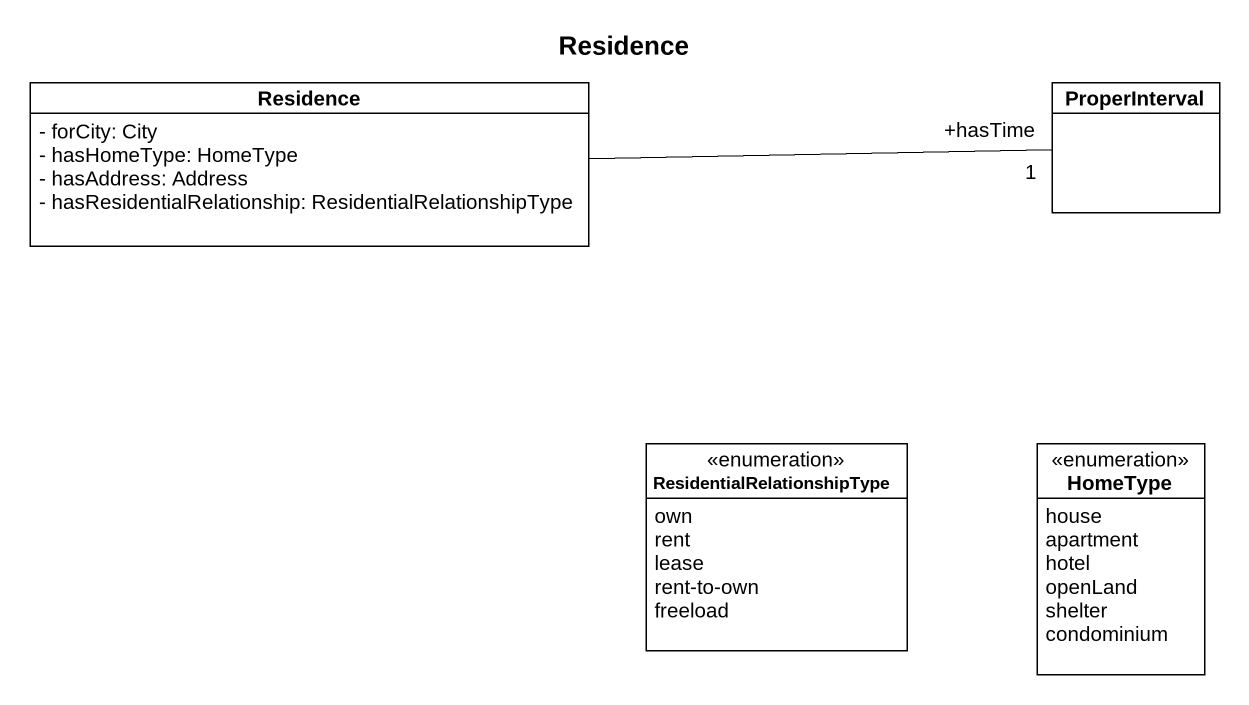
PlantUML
@startuml
title Residence
hide circle
hide empty members
skinparam classAttributeIconSize 0
class Residence {
  - forCity: City
  - hasHomeType: HomeType
  - hasAddress: Address
  - hasResidentialRelationship: ResidentialRelationshipType
}
class ProperInterval
enum ResidentialRelationshipType {
  own
  rent
  lease
  rent-to-own
  freeload
}
enum HomeType {
  house
  apartment
  hotel
  openLand
  shelter
  condominium
}
Residence -right- "+hasTime\n1" ProperInterval
@enduml
